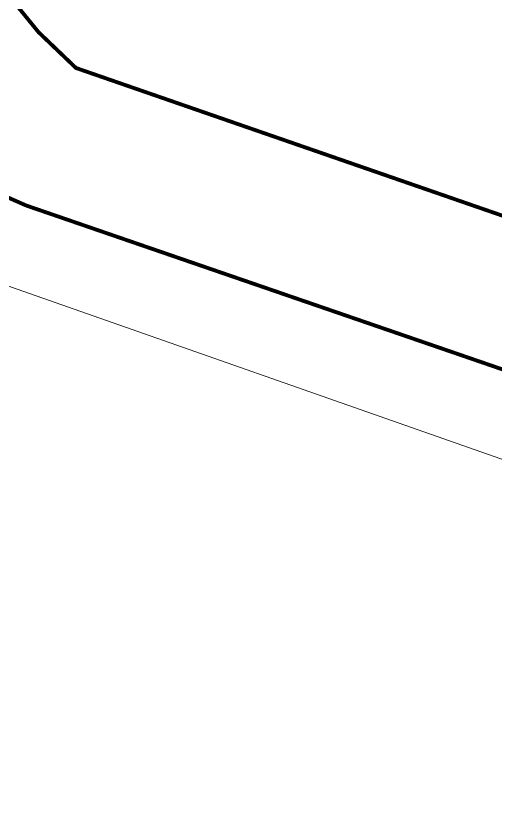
# Model space of a CAD drawing. Header units: inches. Extents: x 350994 to 353538, y 1581369 to 1583842.
# Drawn here: x 351563.46 to 351575.85, y 1583129.69 to 1583150.3 of the extents above; entities that cross this region are included whole.
import ezdxf

# ---------------------------------------------------------------- set-up
doc = ezdxf.new("R2010")
doc.units = ezdxf.units.IN
doc.header["$MEASUREMENT"] = 0
doc.linetypes.add('1', pattern=[0])
doc.layers.add('EP TF', color=5, linetype='Continuous')
doc.layers.add("ROAD'S", color=1, linetype='1')
doc.styles.get("Standard").update_dxf_attribs({"font": 'arial.ttf'})
doc.linetypes.add('SILT_FENCE', pattern='A,0.5,-0.2,["EP",Standard,S=0.1,R=0,X=-0.1,Y=-0.05],-0.2', length=0.9)

msp = doc.modelspace()

# ---------------------------------------------------------------- linework, layer by layer
at = {"layer": 'EP TF', "color": 252, "linetype": 'SILT_FENCE', "lineweight": 5, "ltscale": 6, "elevation": 97.614}
msp.add_lwpolyline([(352025.499, 1582984.555), (352013.883, 1582988.032), (351986.12, 1582998.117), (351951.915, 1583009.746), (351876.576, 1583035.217), (351840.261, 1583047.696), (351802.673, 1583060.544), (351762.275, 1583074.103), (351725.054, 1583086.642), (351691.929, 1583098.187), (351553.178, 1583146.847), (351517.646, 1583158.694), (351492.809, 1583167.263), (351468.143, 1583175.612), (351443.067, 1583184.115), (351416.279, 1583193.103), (351390.959, 1583201.595), (351371.294, 1583208.271), (351334.549, 1583220.761)], dxfattribs=at)
at = {"layer": "ROAD'S", "lineweight": 5, "const_width": 0.1}
for points in [[(351598.316, 1583258.496), (351589.667, 1583261.018), (351575.054, 1583217.114), (351558.923, 1583168.67), (351558.136, 1583160.814), (351560.789, 1583153.863), (351564.042, 1583149.878), (351565.009, 1583148.954), (351748.303, 1583085.5), (351764.431, 1583080.034)], [(351517.169, 1583044.812), (351531.414, 1583088.393), (351531.414, 1583088.393), (351551.56, 1583146.396), (351552.993, 1583149.008), (351553.712, 1583149.373), (351554.606, 1583149.396), (351563.725, 1583145.397), (351851.7, 1583046.356)]]:
    msp.add_lwpolyline(points, dxfattribs=at)

doc.saveas('drawing.dxf')
